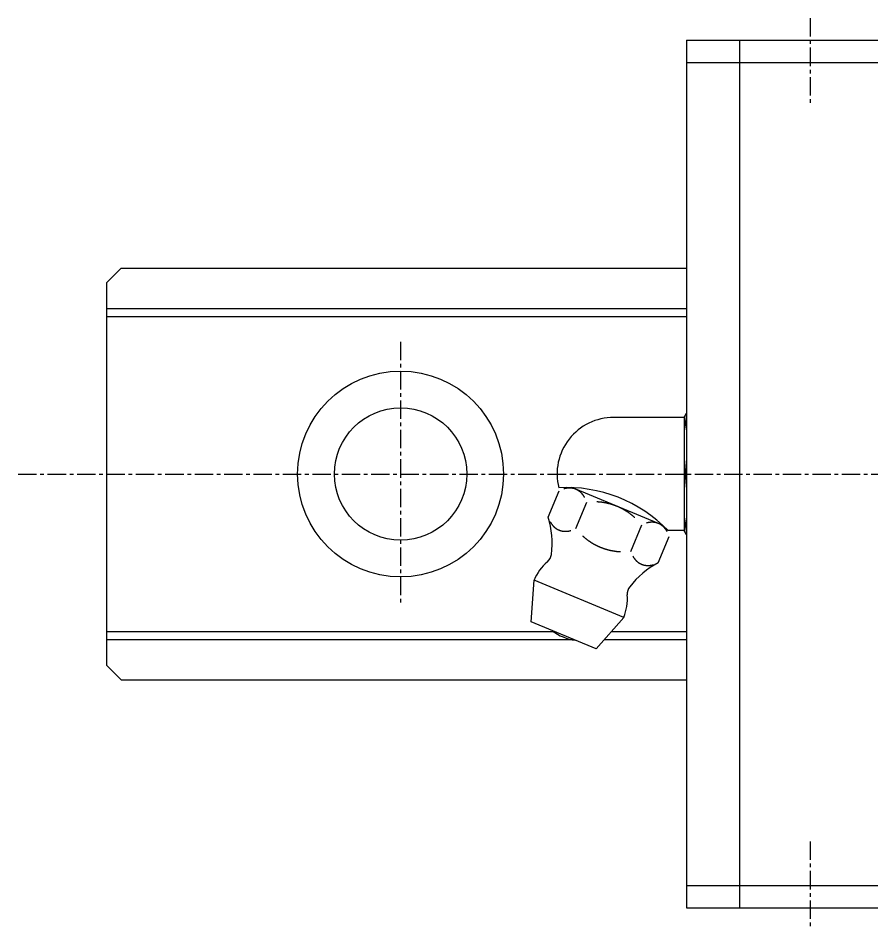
# Model space of a CAD drawing. Extents: x 10 to 417, y 10 to 255.
# Drawn here: x 126 to 184, y 176 to 238 of the extents above; entities that cross this region are included whole.
import ezdxf

# ---------------------------------------------------------------- set-up
doc = ezdxf.new("R2010")
doc.units = 0
doc.linetypes.add('CENTER', pattern=[2, 1.25, -0.25, 0.25, -0.25])
doc.layers.get('0').update_dxf_attribs({"linetype": 'CONTINUOUS'})
doc.layers.add('CENTER', color=1, linetype='CENTER')

msp = doc.modelspace()

# ---------------------------------------------------------------- linework, layer by layer
at = {"color": 7, "linetype": 'CONTINUOUS'}
for p, q in [((171.44133, 236.5), (175.04134, 236.5)), ((171.44133, 236.5), (171.44133, 177.5)), ((175.04134, 236.5), (184.74135, 236.5)), ((175.04134, 236.49997), (175.04134, 177.50005)), ((171.44133, 235), (175.04134, 235)), ((175.04134, 235), (184.74135, 235)), ((132, 219.99999), (133.00001, 220.99998)), ((133.00003, 221), (171.44133, 221)), ((132, 220), (132, 194)), ((132, 218.26125), (171.44133, 218.26125)), ((132, 217.71124), (171.44133, 217.71124)), ((171.28455, 210.85), (166.49344, 210.85)), ((171.28457, 210.85), (171.44133, 211.12151)), ((171.28457, 210.85), (171.28457, 203.14999)), ((162.04082, 204.06224), (162.7847, 205.85812)), ((169.81175, 203.519), (163.64524, 206.07326)), ((163.91167, 203.2873), (164.65556, 205.08319)), ((167.65338, 201.73743), (168.39726, 203.53332)), ((169.52424, 200.9625), (170.26812, 202.75839)), ((171.28455, 203.15), (170.18831, 203.15)), ((171.44133, 202.87848), (171.28457, 203.14999)), ((160.87569, 196.93772), (161.07745, 199.77661)), ((167.17504, 197.2509), (161.07744, 199.77661)), ((167.17505, 197.2509), (165.31031, 195.10084)), ((165.31031, 195.10084), (160.87569, 196.93772)), ((132, 196.28876), (162.38222, 196.28876)), ((166.34058, 196.28876), (171.44133, 196.28876)), ((132, 195.73875), (163.61332, 195.73875)), ((165.86357, 195.73875), (171.44133, 195.73875)), ((132.00001, 194.00001), (133.00001, 193.00001)), ((133.00003, 193), (171.44133, 193)), ((171.44133, 179), (175.04134, 179)), ((175.04134, 179), (184.74135, 179)), ((171.44133, 177.5), (175.04134, 177.5)), ((175.04134, 177.5), (184.74135, 177.5))]:
    msp.add_line(p, q, dxfattribs=at)
for points in [[(164.517, 205.406, 0), (164.511, 205.418, 0), (164.504, 205.43, 0), (164.497, 205.442, 0), (164.489, 205.454, 0), (164.482, 205.466, 0), (164.475, 205.477, 0), (164.468, 205.489, 0), (164.46, 205.5, 0), (164.453, 205.512, 0), (164.445, 205.523, 0), (164.437, 205.534, 0), (164.43, 205.545, 0), (164.422, 205.556, 0), (164.414, 205.567, 0), (164.406, 205.577, 0), (164.398, 205.588, 0), (164.389, 205.599, 0), (164.381, 205.609, 0), (164.373, 205.619, 0), (164.364, 205.629, 0), (164.356, 205.639, 0), (164.347, 205.649, 0), (164.339, 205.659, 0), (164.33, 205.669, 0), (164.321, 205.678, 0), (164.312, 205.688, 0), (164.303, 205.697, 0), (164.294, 205.706, 0), (164.285, 205.716, 0), (164.276, 205.725, 0), (164.266, 205.733, 0), (164.257, 205.742, 0), (164.248, 205.751, 0), (164.238, 205.759, 0), (164.229, 205.768, 0), (164.219, 205.776, 0), (164.209, 205.784, 0), (164.199, 205.792, 0), (164.19, 205.8, 0), (164.18, 205.808, 0), (164.17, 205.816, 0), (164.16, 205.823, 0), (164.149, 205.831, 0), (164.139, 205.838, 0), (164.129, 205.845, 0), (164.119, 205.853, 0), (164.108, 205.859, 0), (164.098, 205.866, 0), (164.087, 205.873, 0), (164.077, 205.88, 0), (164.066, 205.886, 0), (164.055, 205.892, 0), (164.045, 205.899, 0), (164.034, 205.905, 0), (164.023, 205.911, 0), (164.012, 205.917, 0), (164.001, 205.922, 0), (163.99, 205.928, 0), (163.979, 205.933, 0), (163.968, 205.939, 0), (163.956, 205.944, 0), (163.945, 205.949, 0), (163.934, 205.954, 0), (163.922, 205.959, 0), (163.911, 205.963, 0), (163.899, 205.968, 0), (163.888, 205.972, 0), (163.876, 205.976, 0), (163.864, 205.981, 0), (163.853, 205.985, 0), (163.841, 205.988, 0), (163.829, 205.992, 0), (163.817, 205.996, 0), (163.805, 205.999, 0), (163.793, 206.003, 0), (163.781, 206.006, 0), (163.769, 206.009, 0), (163.757, 206.012, 0), (163.745, 206.015, 0), (163.733, 206.017, 0), (163.721, 206.02, 0), (163.708, 206.022, 0), (163.696, 206.025, 0), (163.684, 206.027, 0), (163.671, 206.029, 0), (163.659, 206.031, 0), (163.646, 206.033, 0), (163.634, 206.034, 0), (163.621, 206.036, 0), (163.609, 206.037, 0), (163.596, 206.038, 0), (163.583, 206.039, 0), (163.571, 206.04, 0), (163.558, 206.041, 0), (163.545, 206.042, 0), (163.532, 206.042, 0), (163.52, 206.043, 0), (163.507, 206.043, 0), (163.494, 206.043, 0), (163.481, 206.043, 0), (163.468, 206.043, 0), (163.455, 206.043, 0), (163.442, 206.042, 0), (163.429, 206.042, 0), (163.416, 206.041, 0), (163.403, 206.04, 0), (163.39, 206.039, 0), (163.377, 206.038, 0), (163.364, 206.037, 0), (163.35, 206.036, 0), (163.337, 206.034, 0), (163.324, 206.033, 0), (163.311, 206.031, 0), (163.298, 206.029, 0), (163.284, 206.027, 0), (163.271, 206.025, 0), (163.258, 206.023, 0), (163.244, 206.02, 0), (163.231, 206.018, 0), (163.218, 206.015, 0), (163.204, 206.012, 0), (163.191, 206.009, 0), (163.178, 206.006, 0), (163.164, 206.003, 0), (163.151, 206, 0), (163.138, 205.996, 0), (163.124, 205.992, 0), (163.111, 205.989, 0)], [(167.923, 204.035, 0), (167.906, 204.05, 0), (167.889, 204.065, 0), (167.872, 204.08, 0), (167.855, 204.095, 0), (167.838, 204.11, 0), (167.821, 204.124, 0), (167.803, 204.139, 0), (167.786, 204.153, 0), (167.769, 204.168, 0), (167.751, 204.182, 0), (167.734, 204.196, 0), (167.716, 204.21, 0), (167.699, 204.224, 0), (167.681, 204.238, 0), (167.663, 204.252, 0), (167.646, 204.266, 0), (167.628, 204.279, 0), (167.61, 204.293, 0), (167.592, 204.306, 0), (167.574, 204.319, 0), (167.556, 204.333, 0), (167.538, 204.346, 0), (167.52, 204.359, 0), (167.501, 204.371, 0), (167.483, 204.384, 0), (167.465, 204.397, 0), (167.446, 204.409, 0), (167.428, 204.422, 0), (167.409, 204.434, 0), (167.391, 204.446, 0), (167.372, 204.458, 0), (167.354, 204.47, 0), (167.335, 204.482, 0), (167.316, 204.494, 0), (167.297, 204.506, 0), (167.278, 204.517, 0), (167.259, 204.529, 0), (167.24, 204.54, 0), (167.221, 204.551, 0), (167.202, 204.562, 0), (167.183, 204.573, 0), (167.164, 204.584, 0), (167.145, 204.595, 0), (167.125, 204.606, 0), (167.106, 204.616, 0), (167.087, 204.627, 0), (167.067, 204.637, 0), (167.048, 204.647, 0), (167.028, 204.657, 0), (167.008, 204.667, 0), (166.989, 204.677, 0), (166.969, 204.687, 0), (166.949, 204.697, 0), (166.929, 204.706, 0), (166.909, 204.716, 0), (166.89, 204.725, 0), (166.87, 204.734, 0), (166.85, 204.744, 0), (166.83, 204.753, 0), (166.809, 204.762, 0), (166.789, 204.77, 0), (166.769, 204.779, 0), (166.749, 204.788, 0), (166.728, 204.796, 0), (166.708, 204.804, 0), (166.688, 204.813, 0), (166.667, 204.821, 0), (166.647, 204.829, 0), (166.626, 204.837, 0), (166.606, 204.845, 0), (166.585, 204.852, 0), (166.564, 204.86, 0), (166.544, 204.867, 0), (166.523, 204.875, 0), (166.502, 204.882, 0), (166.481, 204.889, 0), (166.461, 204.896, 0), (166.44, 204.903, 0), (166.419, 204.91, 0), (166.398, 204.916, 0), (166.377, 204.923, 0), (166.355, 204.929, 0), (166.334, 204.936, 0), (166.313, 204.942, 0), (166.292, 204.948, 0), (166.271, 204.954, 0), (166.249, 204.96, 0), (166.228, 204.966, 0), (166.207, 204.971, 0), (166.185, 204.977, 0), (166.164, 204.982, 0), (166.142, 204.988, 0), (166.121, 204.993, 0), (166.099, 204.998, 0), (166.078, 205.003, 0), (166.056, 205.008, 0), (166.034, 205.012, 0), (166.013, 205.017, 0), (165.991, 205.022, 0), (165.969, 205.026, 0), (165.947, 205.03, 0), (165.925, 205.034, 0), (165.904, 205.038, 0), (165.882, 205.042, 0), (165.86, 205.046, 0), (165.838, 205.05, 0), (165.816, 205.053, 0), (165.794, 205.057, 0), (165.771, 205.06, 0), (165.749, 205.064, 0), (165.727, 205.067, 0), (165.705, 205.07, 0), (165.683, 205.073, 0), (165.66, 205.075, 0), (165.638, 205.078, 0), (165.616, 205.081, 0), (165.593, 205.083, 0), (165.571, 205.085, 0), (165.549, 205.088, 0), (165.526, 205.09, 0), (165.504, 205.092, 0), (165.481, 205.093, 0), (165.459, 205.095, 0), (165.436, 205.097, 0), (165.413, 205.098, 0), (165.391, 205.1, 0), (165.368, 205.101, 0), (165.345, 205.102, 0)], [(162.179, 203.739, 0), (162.186, 203.727, 0), (162.193, 203.715, 0), (162.2, 203.703, 0), (162.207, 203.691, 0), (162.214, 203.68, 0), (162.221, 203.668, 0), (162.229, 203.656, 0), (162.236, 203.645, 0), (162.244, 203.634, 0), (162.251, 203.623, 0), (162.259, 203.611, 0), (162.267, 203.6, 0), (162.275, 203.589, 0), (162.283, 203.579, 0), (162.291, 203.568, 0), (162.299, 203.557, 0), (162.307, 203.547, 0), (162.315, 203.537, 0), (162.324, 203.526, 0), (162.332, 203.516, 0), (162.341, 203.506, 0), (162.349, 203.496, 0), (162.358, 203.486, 0), (162.367, 203.477, 0), (162.375, 203.467, 0), (162.384, 203.458, 0), (162.393, 203.448, 0), (162.402, 203.439, 0), (162.411, 203.43, 0), (162.421, 203.421, 0), (162.43, 203.412, 0), (162.439, 203.403, 0), (162.449, 203.395, 0), (162.458, 203.386, 0), (162.468, 203.378, 0), (162.477, 203.369, 0), (162.487, 203.361, 0), (162.497, 203.353, 0), (162.507, 203.345, 0), (162.517, 203.337, 0), (162.527, 203.33, 0), (162.537, 203.322, 0), (162.547, 203.315, 0), (162.557, 203.307, 0), (162.567, 203.3, 0), (162.578, 203.293, 0), (162.588, 203.286, 0), (162.599, 203.279, 0), (162.609, 203.272, 0), (162.62, 203.266, 0), (162.63, 203.259, 0), (162.641, 203.253, 0), (162.652, 203.247, 0), (162.663, 203.241, 0), (162.674, 203.235, 0), (162.684, 203.229, 0), (162.695, 203.223, 0), (162.707, 203.218, 0), (162.718, 203.212, 0), (162.729, 203.207, 0), (162.74, 203.202, 0), (162.751, 203.197, 0), (162.763, 203.192, 0), (162.774, 203.187, 0), (162.786, 203.182, 0), (162.797, 203.178, 0), (162.809, 203.173, 0), (162.82, 203.169, 0), (162.832, 203.165, 0), (162.844, 203.161, 0), (162.855, 203.157, 0), (162.867, 203.153, 0), (162.879, 203.15, 0), (162.891, 203.146, 0), (162.903, 203.143, 0), (162.915, 203.14, 0), (162.927, 203.136, 0), (162.939, 203.133, 0), (162.951, 203.131, 0), (162.964, 203.128, 0), (162.976, 203.125, 0), (162.988, 203.123, 0), (163, 203.121, 0), (163.013, 203.119, 0), (163.025, 203.116, 0), (163.038, 203.115, 0), (163.05, 203.113, 0), (163.063, 203.111, 0), (163.075, 203.11, 0), (163.088, 203.108, 0), (163.1, 203.107, 0), (163.113, 203.106, 0), (163.126, 203.105, 0), (163.138, 203.104, 0), (163.151, 203.104, 0), (163.164, 203.103, 0), (163.177, 203.103, 0), (163.19, 203.102, 0), (163.202, 203.102, 0), (163.215, 203.102, 0), (163.228, 203.102, 0), (163.241, 203.103, 0), (163.254, 203.103, 0), (163.267, 203.104, 0), (163.28, 203.104, 0), (163.293, 203.105, 0), (163.306, 203.106, 0), (163.32, 203.107, 0), (163.333, 203.108, 0), (163.346, 203.11, 0), (163.359, 203.111, 0), (163.372, 203.113, 0), (163.386, 203.114, 0), (163.399, 203.116, 0), (163.412, 203.118, 0), (163.425, 203.121, 0), (163.439, 203.123, 0), (163.452, 203.125, 0), (163.465, 203.128, 0), (163.479, 203.13, 0), (163.492, 203.133, 0), (163.505, 203.136, 0), (163.519, 203.139, 0), (163.532, 203.143, 0), (163.545, 203.146, 0), (163.559, 203.149, 0), (163.572, 203.153, 0), (163.586, 203.157, 0)], [(170.13, 203.081, 0), (170.123, 203.093, 0), (170.116, 203.105, 0), (170.109, 203.117, 0), (170.102, 203.129, 0), (170.095, 203.141, 0), (170.088, 203.153, 0), (170.08, 203.164, 0), (170.073, 203.176, 0), (170.065, 203.187, 0), (170.058, 203.198, 0), (170.05, 203.209, 0), (170.042, 203.22, 0), (170.034, 203.231, 0), (170.026, 203.242, 0), (170.018, 203.253, 0), (170.01, 203.263, 0), (170.002, 203.274, 0), (169.994, 203.284, 0), (169.985, 203.294, 0), (169.977, 203.304, 0), (169.968, 203.315, 0), (169.96, 203.324, 0), (169.951, 203.334, 0), (169.942, 203.344, 0), (169.934, 203.354, 0), (169.925, 203.363, 0), (169.916, 203.372, 0), (169.907, 203.382, 0), (169.897, 203.391, 0), (169.888, 203.4, 0), (169.879, 203.409, 0), (169.87, 203.417, 0), (169.86, 203.426, 0), (169.851, 203.435, 0), (169.841, 203.443, 0), (169.831, 203.451, 0), (169.822, 203.46, 0), (169.812, 203.468, 0), (169.802, 203.476, 0), (169.792, 203.483, 0), (169.782, 203.491, 0), (169.772, 203.499, 0), (169.762, 203.506, 0), (169.752, 203.513, 0), (169.742, 203.521, 0), (169.731, 203.528, 0), (169.721, 203.535, 0), (169.71, 203.542, 0), (169.7, 203.548, 0), (169.689, 203.555, 0), (169.679, 203.561, 0), (169.668, 203.568, 0), (169.657, 203.574, 0), (169.646, 203.58, 0), (169.635, 203.586, 0), (169.624, 203.592, 0), (169.613, 203.597, 0), (169.602, 203.603, 0), (169.591, 203.608, 0), (169.58, 203.614, 0), (169.569, 203.619, 0), (169.558, 203.624, 0), (169.546, 203.629, 0), (169.535, 203.634, 0), (169.523, 203.638, 0), (169.512, 203.643, 0), (169.5, 203.647, 0), (169.489, 203.652, 0), (169.477, 203.656, 0), (169.465, 203.66, 0), (169.453, 203.664, 0), (169.442, 203.667, 0), (169.43, 203.671, 0), (169.418, 203.675, 0), (169.406, 203.678, 0), (169.394, 203.681, 0), (169.382, 203.684, 0), (169.37, 203.687, 0), (169.358, 203.69, 0), (169.345, 203.693, 0), (169.333, 203.695, 0), (169.321, 203.698, 0), (169.309, 203.7, 0), (169.296, 203.702, 0), (169.284, 203.704, 0), (169.271, 203.706, 0), (169.259, 203.708, 0), (169.246, 203.709, 0), (169.234, 203.711, 0), (169.221, 203.712, 0), (169.209, 203.713, 0), (169.196, 203.715, 0), (169.183, 203.716, 0), (169.171, 203.716, 0), (169.158, 203.717, 0), (169.145, 203.718, 0), (169.132, 203.718, 0), (169.119, 203.718, 0), (169.106, 203.718, 0), (169.094, 203.718, 0), (169.081, 203.718, 0), (169.068, 203.718, 0), (169.055, 203.718, 0), (169.042, 203.717, 0), (169.029, 203.716, 0), (169.016, 203.716, 0), (169.002, 203.715, 0), (168.989, 203.714, 0), (168.976, 203.712, 0), (168.963, 203.711, 0), (168.95, 203.71, 0), (168.937, 203.708, 0), (168.923, 203.706, 0), (168.91, 203.704, 0), (168.897, 203.702, 0), (168.884, 203.7, 0), (168.87, 203.698, 0), (168.857, 203.695, 0), (168.844, 203.693, 0), (168.83, 203.69, 0), (168.817, 203.687, 0), (168.804, 203.684, 0), (168.79, 203.681, 0), (168.777, 203.678, 0), (168.764, 203.675, 0), (168.75, 203.671, 0), (168.737, 203.668, 0), (168.723, 203.664, 0)], [(164.386, 202.786, 0), (164.403, 202.771, 0), (164.42, 202.756, 0), (164.437, 202.741, 0), (164.454, 202.726, 0), (164.471, 202.711, 0), (164.488, 202.696, 0), (164.505, 202.682, 0), (164.523, 202.667, 0), (164.54, 202.653, 0), (164.558, 202.638, 0), (164.575, 202.624, 0), (164.593, 202.61, 0), (164.61, 202.596, 0), (164.628, 202.582, 0), (164.645, 202.569, 0), (164.663, 202.555, 0), (164.681, 202.541, 0), (164.699, 202.528, 0), (164.717, 202.514, 0), (164.735, 202.501, 0), (164.753, 202.488, 0), (164.771, 202.475, 0), (164.789, 202.462, 0), (164.807, 202.449, 0), (164.826, 202.436, 0), (164.844, 202.424, 0), (164.862, 202.411, 0), (164.881, 202.399, 0), (164.899, 202.387, 0), (164.918, 202.374, 0), (164.937, 202.362, 0), (164.955, 202.35, 0), (164.974, 202.339, 0), (164.993, 202.327, 0), (165.012, 202.315, 0), (165.031, 202.304, 0), (165.05, 202.292, 0), (165.069, 202.281, 0), (165.088, 202.27, 0), (165.107, 202.258, 0), (165.126, 202.247, 0), (165.145, 202.237, 0), (165.164, 202.226, 0), (165.184, 202.215, 0), (165.203, 202.204, 0), (165.222, 202.194, 0), (165.242, 202.184, 0), (165.261, 202.173, 0), (165.281, 202.163, 0), (165.301, 202.153, 0), (165.32, 202.143, 0), (165.34, 202.134, 0), (165.36, 202.124, 0), (165.38, 202.114, 0), (165.399, 202.105, 0), (165.419, 202.095, 0), (165.439, 202.086, 0), (165.459, 202.077, 0), (165.479, 202.068, 0), (165.5, 202.059, 0), (165.52, 202.05, 0), (165.54, 202.042, 0), (165.56, 202.033, 0), (165.58, 202.024, 0), (165.601, 202.016, 0), (165.621, 202.008, 0), (165.642, 202, 0), (165.662, 201.992, 0), (165.683, 201.984, 0), (165.703, 201.976, 0), (165.724, 201.968, 0), (165.744, 201.961, 0), (165.765, 201.953, 0), (165.786, 201.946, 0), (165.807, 201.939, 0), (165.828, 201.932, 0), (165.848, 201.925, 0), (165.869, 201.918, 0), (165.89, 201.911, 0), (165.911, 201.904, 0), (165.932, 201.898, 0), (165.953, 201.891, 0), (165.975, 201.885, 0), (165.996, 201.879, 0), (166.017, 201.873, 0), (166.038, 201.867, 0), (166.06, 201.861, 0), (166.081, 201.855, 0), (166.102, 201.849, 0), (166.124, 201.844, 0), (166.145, 201.838, 0), (166.167, 201.833, 0), (166.188, 201.828, 0), (166.21, 201.823, 0), (166.231, 201.818, 0), (166.253, 201.813, 0), (166.275, 201.808, 0), (166.296, 201.804, 0), (166.318, 201.799, 0), (166.34, 201.795, 0), (166.362, 201.79, 0), (166.384, 201.786, 0), (166.405, 201.782, 0), (166.427, 201.778, 0), (166.449, 201.774, 0), (166.471, 201.771, 0), (166.493, 201.767, 0), (166.515, 201.764, 0), (166.538, 201.76, 0), (166.56, 201.757, 0), (166.582, 201.754, 0), (166.604, 201.751, 0), (166.626, 201.748, 0), (166.649, 201.745, 0), (166.671, 201.743, 0), (166.693, 201.74, 0), (166.716, 201.738, 0), (166.738, 201.735, 0), (166.76, 201.733, 0), (166.783, 201.731, 0), (166.805, 201.729, 0), (166.828, 201.727, 0), (166.85, 201.725, 0), (166.873, 201.724, 0), (166.896, 201.722, 0), (166.918, 201.721, 0), (166.941, 201.72, 0), (166.963, 201.719, 0)], [(167.792, 201.415, 0), (167.798, 201.402, 0), (167.805, 201.39, 0), (167.812, 201.378, 0), (167.819, 201.367, 0), (167.827, 201.355, 0), (167.834, 201.343, 0), (167.841, 201.332, 0), (167.849, 201.32, 0), (167.856, 201.309, 0), (167.864, 201.298, 0), (167.872, 201.287, 0), (167.879, 201.276, 0), (167.887, 201.265, 0), (167.895, 201.254, 0), (167.903, 201.243, 0), (167.911, 201.233, 0), (167.92, 201.222, 0), (167.928, 201.212, 0), (167.936, 201.201, 0), (167.945, 201.191, 0), (167.953, 201.181, 0), (167.962, 201.171, 0), (167.97, 201.162, 0), (167.979, 201.152, 0), (167.988, 201.142, 0), (167.997, 201.133, 0), (168.006, 201.123, 0), (168.015, 201.114, 0), (168.024, 201.105, 0), (168.033, 201.096, 0), (168.043, 201.087, 0), (168.052, 201.078, 0), (168.061, 201.07, 0), (168.071, 201.061, 0), (168.08, 201.053, 0), (168.09, 201.044, 0), (168.1, 201.036, 0), (168.11, 201.028, 0), (168.119, 201.02, 0), (168.129, 201.012, 0), (168.139, 201.005, 0), (168.149, 200.997, 0), (168.159, 200.99, 0), (168.17, 200.982, 0), (168.18, 200.975, 0), (168.19, 200.968, 0), (168.201, 200.961, 0), (168.211, 200.954, 0), (168.222, 200.948, 0), (168.232, 200.941, 0), (168.243, 200.935, 0), (168.254, 200.928, 0), (168.264, 200.922, 0), (168.275, 200.916, 0), (168.286, 200.91, 0), (168.297, 200.904, 0), (168.308, 200.898, 0), (168.319, 200.893, 0), (168.33, 200.887, 0), (168.341, 200.882, 0), (168.353, 200.877, 0), (168.364, 200.872, 0), (168.375, 200.867, 0), (168.387, 200.862, 0), (168.398, 200.857, 0), (168.41, 200.853, 0), (168.421, 200.848, 0), (168.433, 200.844, 0), (168.445, 200.84, 0), (168.456, 200.836, 0), (168.468, 200.832, 0), (168.48, 200.828, 0), (168.492, 200.825, 0), (168.504, 200.821, 0), (168.516, 200.818, 0), (168.528, 200.815, 0), (168.54, 200.812, 0), (168.552, 200.809, 0), (168.564, 200.806, 0), (168.576, 200.803, 0), (168.588, 200.801, 0), (168.601, 200.798, 0), (168.613, 200.796, 0), (168.625, 200.794, 0), (168.638, 200.792, 0), (168.65, 200.79, 0), (168.663, 200.788, 0), (168.675, 200.786, 0), (168.688, 200.785, 0), (168.7, 200.784, 0), (168.713, 200.782, 0), (168.725, 200.781, 0), (168.738, 200.78, 0), (168.751, 200.78, 0), (168.764, 200.779, 0), (168.776, 200.778, 0), (168.789, 200.778, 0), (168.802, 200.778, 0), (168.815, 200.777, 0), (168.828, 200.777, 0), (168.841, 200.778, 0), (168.854, 200.778, 0), (168.867, 200.778, 0), (168.88, 200.779, 0), (168.893, 200.779, 0), (168.906, 200.78, 0), (168.919, 200.781, 0), (168.932, 200.782, 0), (168.945, 200.783, 0), (168.958, 200.785, 0), (168.972, 200.786, 0), (168.985, 200.788, 0), (168.998, 200.79, 0), (169.011, 200.792, 0), (169.025, 200.794, 0), (169.038, 200.796, 0), (169.051, 200.798, 0), (169.064, 200.8, 0), (169.078, 200.803, 0), (169.091, 200.806, 0), (169.104, 200.808, 0), (169.118, 200.811, 0), (169.131, 200.814, 0), (169.145, 200.818, 0), (169.158, 200.821, 0), (169.171, 200.825, 0), (169.185, 200.828, 0), (169.198, 200.832, 0)]]:
    msp.add_polyline3d(points, dxfattribs=at)
for radius in [7, 4.5]:
    msp.add_circle((152, 207), radius, dxfattribs=at)
for centre, radius, start, end in [((166.49134, 207), 3.85, 89.968762, 194.04723), ((173.45318, 210.45), 2.08201, 165.08277, 194.91723), ((179.17954, 207.00001), 7.80837, 172.31315, 187.68685), ((163.28434, 196.48122), 9.59883, 44.007273, 93.152491), ((156.30807, 202.29153), 6, 352.73345, 17.16478), ((173.45318, 203.54998), 2.08201, 165.08277, 194.91723), ((161.4663, 201.6338), 0.8, 310.44873, 352.73339), ((164.12625, 198.51375), 3.3, 130.44869, 157.49996), ((172.32582, 195.65675), 6, 117.83518, 142.26651), ((168.21331, 198.83909), 0.8, 142.26662, 184.55122), ((164.12625, 198.51375), 3.3, 337.50005, 4.55131), ((164.27375, 198.86986), 3.2, 232.12322, 262.87666)]:
    msp.add_arc(centre, radius, start, end, dxfattribs=at)
at = {"layer": 'CENTER', "color": 1, "linetype": 'CENTER'}
for p, q in [((179.84134, 238), (179.84134, 232)), ((152, 216), (152, 198)), ((126.00002, 207), (417, 207)), ((179.84134, 182), (179.84134, 176))]:
    msp.add_line(p, q, dxfattribs=at)

doc.saveas('drawing.dxf')
